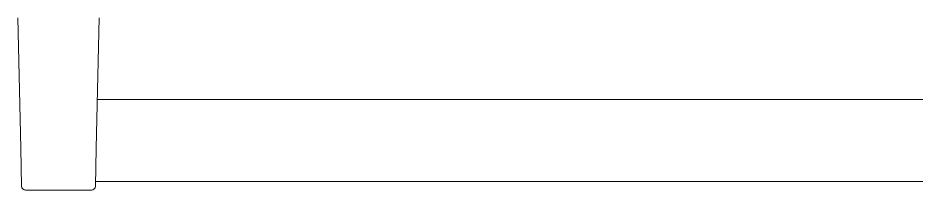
# Model space of a CAD drawing. Header units: millimetres. Extents: x 27602 to 523849, y 322139 to 568360.
# Drawn here: x 48872 to 65422, y 515734 to 518908 of the extents above; entities that cross this region are included whole.
import ezdxf

# ---------------------------------------------------------------- set-up
doc = ezdxf.new("R2010")
doc.units = ezdxf.units.MM

msp = doc.modelspace()

# ---------------------------------------------------------------- linework, layer by layer
at = {"color": 7, "lineweight": 13, "ltscale": 0.03937}
for p, q in [((48872, 518908), (48924, 516508)), ((50366, 518908), (50314, 516508)), ((79283, 517405), (50334, 517405)), ((79316, 515892), (50300, 515892)), ((50226, 515734), (49012, 515734))]:
    msp.add_line(p, q, dxfattribs=at)
at = {"color": 7, "lineweight": 13, "ltscale": 0.014514}
for p, q in [((48939, 515805), (48924, 516508)), ((50299, 515805), (50314, 516508))]:
    msp.add_line(p, q, dxfattribs=at)
at = {"color": 7, "lineweight": 13, "ltscale": 0.03937}
for centre, start, end in [((49012, 515807), 181.25, 270), ((50226, 515807), 270, 358.75)]:
    msp.add_arc(centre, 72.6, start, end, dxfattribs=at)

doc.saveas('drawing.dxf')
